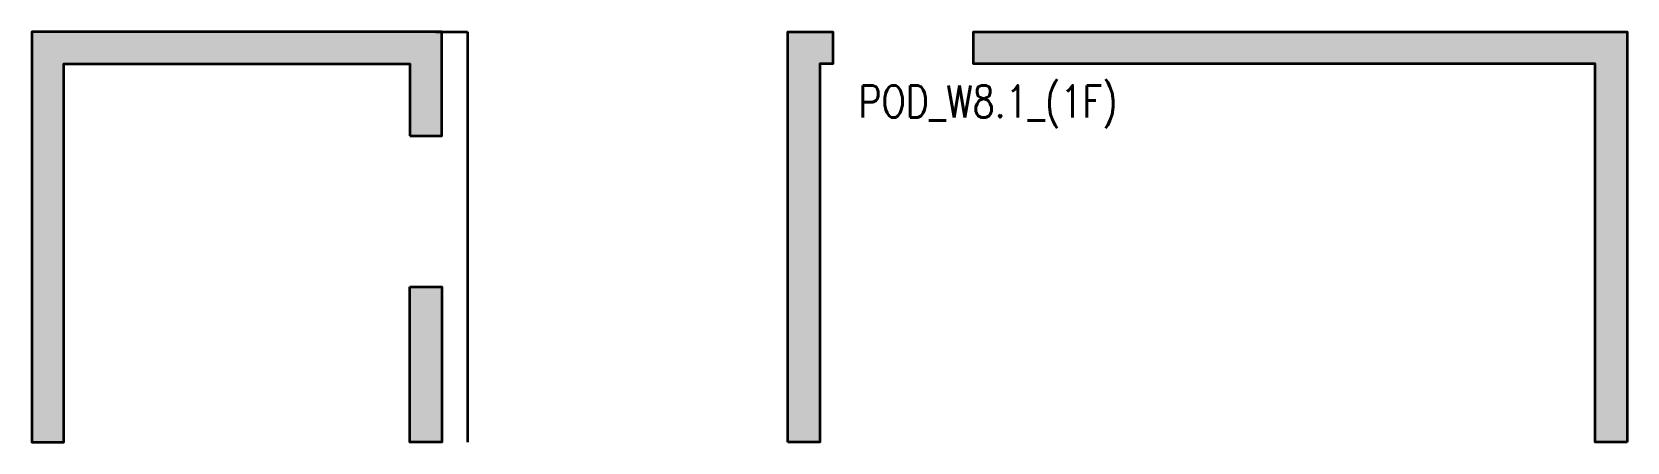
# Model space of a CAD drawing. Header units: millimetres. Extents: x 102200 to 114650, y 400 to 3600.
import ezdxf

# ---------------------------------------------------------------- set-up
doc = ezdxf.new("R2010")
doc.units = ezdxf.units.MM
doc.layers.get('Defpoints').update_dxf_attribs({"color": 151, "lineweight": 9})
doc.layers.add('NDC_S_HATCH COLUMN AND WALL', color=251, linetype='Continuous', lineweight=13)
doc.layers.add('NDC_S_WALL', color=6, linetype='Continuous', lineweight=35)
doc.styles.add('NDC_BAR 2', font='romans.shx', dxfattribs={"width": 0.8})

msp = doc.modelspace()

# ---------------------------------------------------------------- hatches: boundary and pattern name
at = {"layer": 'NDC_S_HATCH COLUMN AND WALL'}
h = msp.add_hatch(color=256, dxfattribs=at)
h.dxf.hatch_style = 1
h.paths.add_polyline_path([(105150, 2790), (105400, 2790), (105400, 3600), (102200, 3600), (102200, 400), (102450, 400), (102450, 3350), (105150, 3350)])
h.paths.add_polyline_path([(105150, 1610), (105400, 1610), (105400, 400), (105150, 400)], flags=17)
h = msp.add_hatch(color=256, dxfattribs=at)
h.dxf.hatch_style = 1
h.paths.add_polyline_path([(114650, 400), (114400, 400), (114400, 3350), (109550, 3350), (109550, 3600), (114650, 3600)])
h.paths.add_polyline_path([(108100, 400), (108100, 3600), (108450, 3600), (108450, 3350), (108350, 3350), (108350, 400)])

# ---------------------------------------------------------------- linework, layer by layer
at = {"layer": 'NDC_S_WALL', "ltscale": 200}
for p, q in [((105350, 3600), (105600, 3600)), ((105600, 3600), (105600, 400))]:
    msp.add_line(p, q, dxfattribs=at)
for points in [[(105150, 2790), (105400, 2790), (105400, 3600), (102200, 3600), (102200, 400), (102450, 400), (102450, 3350), (105150, 3350)], [(105150, 1610), (105400, 1610), (105400, 400), (105150, 400)]]:
    msp.add_lwpolyline(points, close=True, dxfattribs=at)
for points in [[(108100, 400), (108100, 3600), (108450, 3600), (108450, 3350), (108350, 3350), (108350, 400), (108100, 400)], [(114650, 400), (114400, 400), (114400, 3350), (109550, 3350), (109550, 3600), (114650, 3600), (114650, 400)]]:
    msp.add_lwpolyline(points, dxfattribs=at)

# ---------------------------------------------------------------- texts
at = {"layer": 'Defpoints', "style": 'NDC_BAR 2', "width": 0.8}
msp.add_text('POD_W8.1_(1F)', height=250, dxfattribs=at).set_placement((108651, 2933))

doc.saveas('drawing.dxf')
